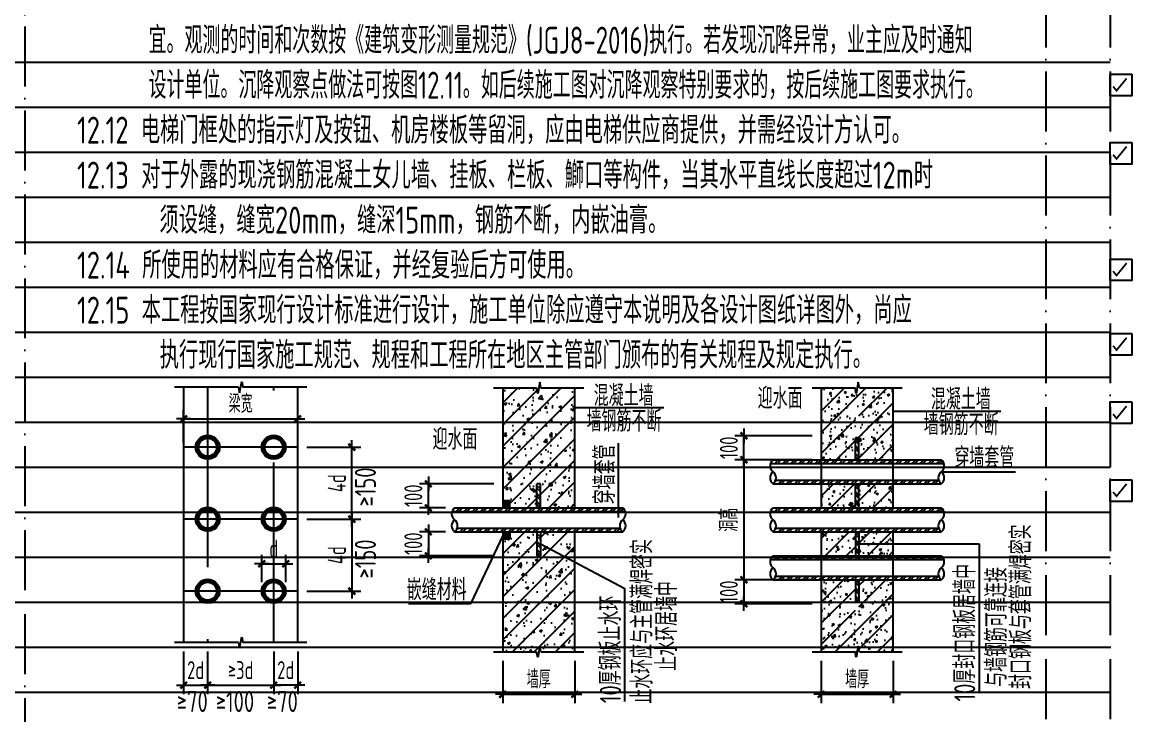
# Model space of a CAD drawing. Extents: x -1058961 to 23600, y -449123 to 2751847.
# Drawn here: x -597520 to -579041, y 1802 to 13348 of the extents above; entities that cross this region are included whole.
import ezdxf

# ---------------------------------------------------------------- set-up
doc = ezdxf.new("R2010")
doc.units = 0
doc.header["$LTSCALE"] = 1000
for name, pattern in [('D1', [14, 10, -2, 0, -2]), ('D3轴线点划线', [18.5, 12, -3, 0.5, -3]), ('H3普通虚线', [4.2, 3, -1.2])]:
    doc.linetypes.add(name, pattern=pattern)
doc.layers.get('0').update_dxf_attribs({"linetype": 'CONTINUOUS'})
doc.layers.get('DEFPOINTS').update_dxf_attribs({"linetype": 'CONTINUOUS'})
doc.layers.add('S-1-TEXT', color=7, linetype='CONTINUOUS', lineweight=18)
for name, color, linetype in [('S-DETL-AXIS', 8, 'D3轴线点划线'), ('S-DETL-DIM', 151, 'CONTINUOUS'), ('S-DETL-HATCH', 253, 'CONTINUOUS'), ('S-DETL-LINE1', 2, 'CONTINUOUS'), ('S-DETL-TEXT', 7, 'CONTINUOUS'), ('SM', 7, 'CONTINUOUS')]:
    doc.layers.add(name, color=color, linetype=linetype)
doc.styles.add('TS', font='tssdeng.shx', dxfattribs={"width": 0.7, "bigfont": 'tssdchn.shx'})
doc.dimstyles.new('DIM25', dxfattribs={"dimtxt": 300, "dimasz": 0.8, "dimexe": 150, "dimexo": 150, "dimgap": 100, "dimtad": 1, "dimdec": 0, "dimlfac": 0.25, "dimrnd": 1, "dimzin": 0, "dimdsep": 46, "dimtxsty": 'TS', "dimblk": '_DIMX', "dimcen": 0, "dimclrd": 256, "dimclre": 256, "dimclrt": 43, "dimadec": 1, "dimazin": 0, "dimtfac": 1, "dimtdec": 0, "dimtix": 1, "dimtmove": 2, "dimatfit": 3, "dimldrblk": 'ARCHTICK', "dimfxl": 0, "dimtolj": 1, "dimtzin": 1, "dimarcsym": 0})
pattern_1 = [(45, (-2198139.78, -9241.92), (-67.351921, 67.351921), []), (45, (-2198094.88, -9241.92), (-67.351921, 67.351921), [])]
pattern_2 = [(50, (-818700.5, 376246.2), (358.6301, -31.37607), [37.5, -412.5]), (355, (-818700.5, 376246.2), (-69.37567, 376.09607), [30, -330]), (100.4514, (-818670.6, 376243.57), (289.2547, 344.71977), [31.8701, -350.57106]), (46.1842, (-818700.5, 376346.2), (533.62052, -82.7595), [56.25, -618.75]), (96.6356, (-818656.03, 376339.3), (467.33135, 487.05894), [47.80514, -525.8565]), (351.1842, (-818700.5, 376346.2), (467.331, 487.0593), [45, -495]), (21, (-818650.5, 376321.2), (298.45353, -201.30945), [37.5, -412.5]), (326, (-818650.5, 376321.2), (121.65767, 362.57502), [30, -330]), (71.4514, (-818625.63, 376304.4), (420.11131, 161.26525), [31.8701, -350.57106]), (37.5, (-818700.5, 376246.19), (6.079928, 166.446927), [0, -326, 0, -335, 0, -331.25]), (7.5, (-818700.5, 376246.19), (131.53477, 197.205856), [0, -191, 0, -318.5, 0, -126.25]), (327.5, (-818812, 376246.19), (266.91122, -11.277436), [0, -125, 0, -390, 0, -517.5]), (317.5, (-818862, 376246.19), (291.59308, 50.05249), [0, -162.5, 0, -259, 0, -367.5]), (45, (-818700.5, 376246.2), (-176.7767, 176.7767), [])]
pattern_3 = [(45, (-2192836.12, -9242.485), (-67.351921, 67.351921), []), (45, (-2192791.22, -9242.485), (-67.351921, 67.351921), [])]
pattern_4 = [(45, (-2192836.12, -8442.485), (-67.351921, 67.351921), []), (45, (-2192791.22, -8442.485), (-67.351921, 67.351921), [])]
pattern_5 = [(45, (-2192836.12, -10042.485), (-67.351921, 67.351921), []), (45, (-2192791.22, -10042.485), (-67.351921, 67.351921), [])]

# ---------------------------------------------------------------- blocks, each defined once
blk = doc.blocks.new('_DIMX')
blk.add_line((-150, 0), (150, 0))
at = {"const_width": 50}
blk.add_lwpolyline([(-70, -70), (70, 70)], dxfattribs=at)
blk = doc.blocks.new('*D3393')
at = {"layer": 'DEFPOINTS', "color": 0}
for p in [(-592931, 5063), (-592931, 3863), (-592030, 3863)]:
    blk.add_point(p, dxfattribs=at)
at = {"layer": 'S-DETL-DIM', "lineweight": -2}
for p, q in [((-592781, 5063), (-591880, 5063)), ((-592030, 5062), (-592030, 3864)), ((-592781, 3863), (-591880, 3863))]:
    blk.add_line(p, q, dxfattribs=at)
at = {"layer": 'S-DETL-DIM', "lineweight": -2, "xscale": 0.8, "yscale": 0.8, "zscale": 0.8}
for p, rotation in [((-592030, 5063), 90), ((-592030, 3863), 270)]:
    blk.add_blockref('_DIMX', p, dxfattribs=dict(at, rotation=rotation))
at = {"layer": 'S-DETL-DIM', "color": 43, "insert": (-592280, 4463), "char_height": 300, "attachment_point": 5, "rotation": 90, "style": 'TS'}
blk.add_mtext('\\A1;4d', dxfattribs=at)
blk = doc.blocks.new('_ArchTick')
at = {"color": 0, "linetype": 'ByBlock', "const_width": 0.15}
blk.add_lwpolyline([(-0.5, -0.5), (0.5, 0.5)], dxfattribs=at)
blk = doc.blocks.new('*D3394')
at = {"layer": 'DEFPOINTS', "color": 0}
for p in [(-592931, 6263), (-592030, 6263), (-592931, 5063)]:
    blk.add_point(p, dxfattribs=at)
at = {"layer": 'S-DETL-DIM', "lineweight": -2}
for p, q in [((-592781, 6263), (-591880, 6263)), ((-592030, 5064), (-592030, 6262)), ((-592781, 5063), (-591880, 5063))]:
    blk.add_line(p, q, dxfattribs=at)
at = {"layer": 'S-DETL-DIM', "lineweight": -2, "xscale": 0.8, "yscale": 0.8, "zscale": 0.8}
for p, rotation in [((-592030, 6263), 90), ((-592030, 5063), 270)]:
    blk.add_blockref('_DIMX', p, dxfattribs=dict(at, rotation=rotation))
at = {"layer": 'S-DETL-DIM', "color": 43, "insert": (-592280, 5663), "char_height": 300, "attachment_point": 5, "rotation": 90, "style": 'TS'}
blk.add_mtext('\\A1;4d', dxfattribs=at)
blk = doc.blocks.new('*D3395')
at = {"layer": 'DEFPOINTS', "color": 0}
for p in [(-594831, 3006), (-594431, 3006), (-594431, 2297)]:
    blk.add_point(p, dxfattribs=at)
at = {"layer": 'S-DETL-DIM', "lineweight": -2}
for p, q in [((-594831, 2856), (-594831, 2147)), ((-594431, 2856), (-594431, 2147)), ((-594832, 2297), (-594833, 2297)), ((-594831, 2297), (-594431, 2297)), ((-594430, 2297), (-594430, 2297))]:
    blk.add_line(p, q, dxfattribs=at)
at = {"layer": 'S-DETL-DIM', "lineweight": -2, "xscale": 0.8, "yscale": 0.8, "zscale": 0.8}
blk.add_blockref('_DIMX', (-594831, 2297), dxfattribs=at)
at = {"layer": 'S-DETL-DIM', "lineweight": -2, "xscale": 0.8, "yscale": 0.8, "zscale": 0.8, "rotation": 180}
blk.add_blockref('_DIMX', (-594431, 2297), dxfattribs=at)
at = {"layer": 'S-DETL-DIM', "color": 43, "insert": (-594631, 2547), "char_height": 300, "attachment_point": 5, "style": 'TS'}
blk.add_mtext('\\A1;2d', dxfattribs=at)
blk = doc.blocks.new('*D3396')
at = {"layer": 'DEFPOINTS', "color": 0}
for p in [(-594431, 3006), (-593331, 3006), (-593331, 2297)]:
    blk.add_point(p, dxfattribs=at)
at = {"layer": 'S-DETL-DIM', "lineweight": -2}
for p, q in [((-594431, 2856), (-594431, 2147)), ((-593331, 2856), (-593331, 2147)), ((-594430, 2297), (-593332, 2297))]:
    blk.add_line(p, q, dxfattribs=at)
at = {"layer": 'S-DETL-DIM', "lineweight": -2, "xscale": 0.8, "yscale": 0.8, "zscale": 0.8, "rotation": 180}
blk.add_blockref('_DIMX', (-594431, 2297), dxfattribs=at)
at = {"layer": 'S-DETL-DIM', "lineweight": -2, "xscale": 0.8, "yscale": 0.8, "zscale": 0.8}
blk.add_blockref('_DIMX', (-593331, 2297), dxfattribs=at)
at = {"layer": 'S-DETL-DIM', "color": 43, "insert": (-593881, 2547), "char_height": 300, "attachment_point": 5, "style": 'TS'}
blk.add_mtext('\\A1;≥3d', dxfattribs=at)
blk = doc.blocks.new('*D3397')
at = {"layer": 'DEFPOINTS', "color": 0}
for p in [(-593331, 3006), (-592931, 3006), (-593331, 2297)]:
    blk.add_point(p, dxfattribs=at)
at = {"layer": 'S-DETL-DIM', "lineweight": -2}
for p, q in [((-593331, 2856), (-593331, 2147)), ((-592931, 2856), (-592931, 2147)), ((-593332, 2297), (-593333, 2297)), ((-592931, 2297), (-593331, 2297)), ((-592930, 2297), (-592930, 2297))]:
    blk.add_line(p, q, dxfattribs=at)
at = {"layer": 'S-DETL-DIM', "lineweight": -2, "xscale": 0.8, "yscale": 0.8, "zscale": 0.8}
blk.add_blockref('_DIMX', (-593331, 2297), dxfattribs=at)
at = {"layer": 'S-DETL-DIM', "lineweight": -2, "xscale": 0.8, "yscale": 0.8, "zscale": 0.8, "rotation": 180}
blk.add_blockref('_DIMX', (-592931, 2297), dxfattribs=at)
at = {"layer": 'S-DETL-DIM', "color": 43, "insert": (-593131, 2547), "char_height": 300, "attachment_point": 5, "style": 'TS'}
blk.add_mtext('\\A1;2d', dxfattribs=at)
blk = doc.blocks.new('*D3398')
at = {"layer": 'DEFPOINTS', "color": 0}
for p in [(-592931, 6735), (-594831, 6194), (-592931, 6194)]:
    blk.add_point(p, dxfattribs=at)
at = {"layer": 'S-DETL-DIM', "lineweight": -2}
for p, q in [((-594831, 6344), (-594831, 6885)), ((-592931, 6344), (-592931, 6885)), ((-594830, 6735), (-592932, 6735))]:
    blk.add_line(p, q, dxfattribs=at)
at = {"layer": 'S-DETL-DIM', "lineweight": -2, "xscale": 0.8, "yscale": 0.8, "zscale": 0.8, "rotation": 180}
blk.add_blockref('_DIMX', (-594831, 6735), dxfattribs=at)
at = {"layer": 'S-DETL-DIM', "lineweight": -2, "xscale": 0.8, "yscale": 0.8, "zscale": 0.8}
blk.add_blockref('_DIMX', (-592931, 6735), dxfattribs=at)
at = {"layer": 'S-DETL-DIM', "color": 43, "insert": (-593881, 6985), "char_height": 300, "attachment_point": 5, "style": 'TS'}
blk.add_mtext('\\A1;梁宽', dxfattribs=at)
blk = doc.blocks.new('*D3399')
at = {"layer": 'DEFPOINTS', "color": 0}
for p in [(-593131, 4321), (-593531, 3863), (-593131, 3863)]:
    blk.add_point(p, dxfattribs=at)
at = {"layer": 'S-DETL-DIM', "lineweight": -2}
for p, q in [((-593531, 4013), (-593531, 4471)), ((-593131, 4013), (-593131, 4471)), ((-593530, 4321), (-593132, 4321))]:
    blk.add_line(p, q, dxfattribs=at)
at = {"layer": 'S-DETL-DIM', "lineweight": -2, "xscale": 0.8, "yscale": 0.8, "zscale": 0.8, "rotation": 180}
blk.add_blockref('_DIMX', (-593531, 4321), dxfattribs=at)
at = {"layer": 'S-DETL-DIM', "lineweight": -2, "xscale": 0.8, "yscale": 0.8, "zscale": 0.8}
blk.add_blockref('_DIMX', (-593131, 4321), dxfattribs=at)
at = {"layer": 'S-DETL-DIM', "color": 43, "insert": (-593331, 4571), "char_height": 300, "attachment_point": 5, "style": 'TS'}
blk.add_mtext('\\A1;d', dxfattribs=at)
blk = doc.blocks.new('*D3400')
at = {"layer": 'DEFPOINTS', "color": 0}
for p in [(-589518, 2854), (-588318, 2854), (-588318, 2144)]:
    blk.add_point(p, dxfattribs=at)
at = {"layer": 'S-DETL-DIM', "lineweight": -2}
for p, q in [((-589518, 2704), (-589518, 1994)), ((-588318, 2704), (-588318, 1994)), ((-589517, 2144), (-588319, 2144))]:
    blk.add_line(p, q, dxfattribs=at)
at = {"layer": 'S-DETL-DIM', "lineweight": -2, "xscale": 0.8, "yscale": 0.8, "zscale": 0.8, "rotation": 180}
blk.add_blockref('_DIMX', (-589518, 2144), dxfattribs=at)
at = {"layer": 'S-DETL-DIM', "lineweight": -2, "xscale": 0.8, "yscale": 0.8, "zscale": 0.8}
blk.add_blockref('_DIMX', (-588318, 2144), dxfattribs=at)
at = {"layer": 'S-DETL-DIM', "color": 43, "insert": (-588918, 2394), "char_height": 300, "attachment_point": 5, "style": 'TS'}
blk.add_mtext('\\A1;墙厚', dxfattribs=at)
blk = doc.blocks.new('*D3401')
at = {"layer": 'DEFPOINTS', "color": 0}
for p in [(-590318, 4854), (-590756, 4454), (-589518, 4454)]:
    blk.add_point(p, dxfattribs=at)
at = {"layer": 'S-DETL-DIM', "lineweight": -2}
for p, q in [((-590468, 4854), (-590906, 4854)), ((-590756, 4855), (-590756, 4855)), ((-590756, 4854), (-590756, 4454)), ((-589668, 4454), (-590906, 4454)), ((-590756, 4453), (-590756, 4452))]:
    blk.add_line(p, q, dxfattribs=at)
at = {"layer": 'S-DETL-DIM', "lineweight": -2, "xscale": 0.8, "yscale": 0.8, "zscale": 0.8}
for p, rotation in [((-590756, 4854), 270), ((-590756, 4454), 90)]:
    blk.add_blockref('_DIMX', p, dxfattribs=dict(at, rotation=rotation))
at = {"layer": 'S-DETL-DIM', "color": 43, "insert": (-591006, 4654), "char_height": 300, "attachment_point": 5, "rotation": 90, "style": 'TS'}
blk.add_mtext('\\A1;100', dxfattribs=at)
blk = doc.blocks.new('*D3402')
at = {"layer": 'DEFPOINTS', "color": 0}
for p in [(-590756, 5654), (-589518, 5654), (-590318, 5254)]:
    blk.add_point(p, dxfattribs=at)
at = {"layer": 'S-DETL-DIM', "lineweight": -2}
for p, q in [((-589668, 5654), (-590906, 5654)), ((-590756, 5655), (-590756, 5655)), ((-590756, 5254), (-590756, 5654)), ((-590468, 5254), (-590906, 5254)), ((-590756, 5253), (-590756, 5252))]:
    blk.add_line(p, q, dxfattribs=at)
at = {"layer": 'S-DETL-DIM', "lineweight": -2, "xscale": 0.8, "yscale": 0.8, "zscale": 0.8}
for p, rotation in [((-590756, 5654), 270), ((-590756, 5254), 90)]:
    blk.add_blockref('_DIMX', p, dxfattribs=dict(at, rotation=rotation))
at = {"layer": 'S-DETL-DIM', "color": 43, "insert": (-591006, 5454), "char_height": 300, "attachment_point": 5, "rotation": 90, "style": 'TS'}
blk.add_mtext('\\A1;100', dxfattribs=at)
blk = doc.blocks.new('*D3403')
at = {"layer": 'DEFPOINTS', "color": 0}
for p in [(-584215, 2853), (-583015, 2853), (-583015, 2144)]:
    blk.add_point(p, dxfattribs=at)
at = {"layer": 'S-DETL-DIM', "lineweight": -2}
for p, q in [((-584215, 2703), (-584215, 1994)), ((-583015, 2703), (-583015, 1994)), ((-584214, 2144), (-583015, 2144))]:
    blk.add_line(p, q, dxfattribs=at)
at = {"layer": 'S-DETL-DIM', "lineweight": -2, "xscale": 0.8, "yscale": 0.8, "zscale": 0.8, "rotation": 180}
blk.add_blockref('_DIMX', (-584215, 2144), dxfattribs=at)
at = {"layer": 'S-DETL-DIM', "lineweight": -2, "xscale": 0.8, "yscale": 0.8, "zscale": 0.8}
blk.add_blockref('_DIMX', (-583015, 2144), dxfattribs=at)
at = {"layer": 'S-DETL-DIM', "color": 43, "insert": (-583615, 2394), "char_height": 300, "attachment_point": 5, "style": 'TS'}
blk.add_mtext('\\A1;墙厚', dxfattribs=at)
blk = doc.blocks.new('*D3404')
at = {"layer": 'DEFPOINTS', "color": 0}
for p in [(-584215, 6053), (-585502, 4053), (-584215, 4053)]:
    blk.add_point(p, dxfattribs=at)
at = {"layer": 'S-DETL-DIM', "lineweight": -2}
for p, q in [((-584365, 6053), (-585652, 6053)), ((-585502, 6052), (-585502, 4054)), ((-584365, 4053), (-585652, 4053))]:
    blk.add_line(p, q, dxfattribs=at)
at = {"layer": 'S-DETL-DIM', "lineweight": -2, "xscale": 0.8, "yscale": 0.8, "zscale": 0.8}
for p, rotation in [((-585502, 6053), 90), ((-585502, 4053), 270)]:
    blk.add_blockref('_DIMX', p, dxfattribs=dict(at, rotation=rotation))
at = {"layer": 'S-DETL-DIM', "color": 43, "insert": (-585752, 5053), "char_height": 300, "attachment_point": 5, "rotation": 90, "style": 'TS'}
blk.add_mtext('\\A1;洞高', dxfattribs=at)
blk = doc.blocks.new('*D3405')
at = {"layer": 'DEFPOINTS', "color": 0}
for p in [(-584215, 4053), (-585502, 3653), (-584215, 3653)]:
    blk.add_point(p, dxfattribs=at)
at = {"layer": 'S-DETL-DIM', "lineweight": -2}
for p, q in [((-584365, 4053), (-585652, 4053)), ((-585502, 4054), (-585502, 4055)), ((-585502, 4053), (-585502, 3653)), ((-584365, 3653), (-585652, 3653)), ((-585502, 3652), (-585502, 3651))]:
    blk.add_line(p, q, dxfattribs=at)
at = {"layer": 'S-DETL-DIM', "lineweight": -2, "xscale": 0.8, "yscale": 0.8, "zscale": 0.8}
for p, rotation in [((-585502, 4053), 270), ((-585502, 3653), 90)]:
    blk.add_blockref('_DIMX', p, dxfattribs=dict(at, rotation=rotation))
at = {"layer": 'S-DETL-DIM', "color": 43, "insert": (-585752, 3853), "char_height": 300, "attachment_point": 5, "rotation": 90, "style": 'TS'}
blk.add_mtext('\\A1;100', dxfattribs=at)
blk = doc.blocks.new('*D3406')
at = {"layer": 'DEFPOINTS', "color": 0}
for p in [(-585502, 6453), (-584215, 6453), (-584215, 6053)]:
    blk.add_point(p, dxfattribs=at)
at = {"layer": 'S-DETL-DIM', "lineweight": -2}
for p, q in [((-584365, 6453), (-585652, 6453)), ((-585502, 6454), (-585502, 6455)), ((-585502, 6053), (-585502, 6453)), ((-584365, 6053), (-585652, 6053)), ((-585502, 6052), (-585502, 6052))]:
    blk.add_line(p, q, dxfattribs=at)
at = {"layer": 'S-DETL-DIM', "lineweight": -2, "xscale": 0.8, "yscale": 0.8, "zscale": 0.8}
for p, rotation in [((-585502, 6453), 270), ((-585502, 6053), 90)]:
    blk.add_blockref('_DIMX', p, dxfattribs=dict(at, rotation=rotation))
at = {"layer": 'S-DETL-DIM', "color": 43, "insert": (-585752, 6253), "char_height": 300, "attachment_point": 5, "rotation": 90, "style": 'TS'}
blk.add_mtext('\\A1;100', dxfattribs=at)

msp = doc.modelspace()

# ---------------------------------------------------------------- hatches: boundary and pattern name
at = {"layer": 'S-DETL-HATCH'}
h = msp.add_hatch(dxfattribs=at)
h.set_pattern_fill('ANSI31', color=256, scale=80, style=0)
h.set_pattern_definition([(45, (-2198139.78, -9241.92), (-179.605122, 179.605122), [])])
h.paths.add_polyline_path([(-589518.21, 5373.75), (-589398.21, 5373.75), (-589398.21, 5253.75), (-588948.21, 5253.75), (-588948.21, 5653.75), (-588888.21, 5653.75), (-588888.21, 5253.75), (-588318.21, 5253.75), (-588318.21, 7253.75), (-588880.8, 7253.75), (-588901.29, 7348.07), (-588935.13, 7159.43), (-588952.8, 7253.75), (-589518.21, 7253.75)])
h.paths.add_polyline_path([(-588318.21, 4262.12), (-588318.21, 4853.75), (-588888.21, 4853.75), (-588888.21, 4653.75)], flags=16)
h.paths.add_polyline_path([(-588948.21, 4453.75), (-588948.21, 4853.75), (-589398.21, 4853.75), (-589398.21, 4733.75), (-589518.21, 4733.75), (-589518.21, 2853.75), (-588952.8, 2853.75), (-588935.13, 2759.43), (-588901.29, 2948.07), (-588880.8, 2853.75), (-588318.21, 2853.75), (-588318.21, 4262.12), (-588888.21, 4653.75), (-588888.21, 4453.75)])
h = msp.add_hatch(dxfattribs=at)
h.set_pattern_fill('AR-CONC', color=256, scale=2.5, style=0)
h.set_pattern_definition([(50, (-2198139.78, -9241.92), (455.46167, -39.84771), [47.625, -523.875]), (355, (-2198139.8, -9241.9), (-88.10706, 477.64161), [38.1, -419.1]), (100.451, (-2198101.82, -9245.24), (367.35625, 437.79172), [40.475, -445.225]), (46.1842, (-2198139.8, -9114.9), (677.6976, -105.10582), [71.4375, -785.8125]), (96.6356, (-2198083.3, -9123.7), (593.51059, 618.5639), [60.7125, -667.8375]), (351.184, (-2198139.8, -9114.9), (593.5115, 618.5628), [57.15, -628.65]), (21, (-2198076.28, -9146.67), (379.0372, -255.6638), [47.625, -523.875]), (326, (-2198076.3, -9146.67), (154.50507, 460.46992), [38.1, -419.1]), (71.4514, (-2198044.7, -9167.98), (533.54123, 204.80714), [40.475, -445.225]), (37.5, (-2198139.78, -9241.92), (7.721508, 211.387597), [0, -414.02, 0, -425.45, 0, -420.6875]), (7.5, (-2198139.78, -9241.92), (167.049156, 250.451437), [0, -242.57, 0, -404.495, 0, -160.3375]), (327.5, (-2198281.38, -9241.92), (338.976488, -14.32186), [0, -158.75, 0, -495.3, 0, -657.225]), (317.5, (-2198344.88, -9241.92), (370.322953, 63.56623), [0, -206.375, 0, -328.93, 0, -466.725])])
h.paths.add_polyline_path([(-588318.21, 7253.75), (-588880.8, 7253.75), (-588901.29, 7348.07), (-588935.13, 7159.43), (-588952.8, 7253.75), (-589518.21, 7253.75), (-589518.21, 5373.75), (-589398.21, 5373.75), (-589398.21, 5253.75), (-588948.21, 5253.75), (-588948.21, 5653.75), (-588888.21, 5653.75), (-588888.21, 5253.75), (-588318.21, 5253.75)])
h.paths.add_polyline_path([(-588888.21, 4853.75), (-588888.21, 4653.75), (-588318.21, 4262.12), (-588318.21, 4853.75)], flags=17)
h.paths.add_polyline_path([(-588948.21, 4453.75), (-588948.21, 4853.75), (-589398.21, 4853.75), (-589398.21, 4733.75), (-589518.21, 4733.75), (-589518.21, 2853.75), (-588952.8, 2853.75), (-588935.13, 2759.43), (-588901.29, 2948.07), (-588880.8, 2853.75), (-588318.21, 2853.75), (-588318.21, 4262.12), (-588888.21, 4653.75), (-588888.21, 4453.75)])
h = msp.add_hatch(dxfattribs=at)
h.set_pattern_fill('ARMORED', color=256, scale=50, style=0)
h.set_pattern_definition(pattern_2)
h.paths.add_polyline_path([(-583014.55, 7253.19), (-583577.15, 7253.19), (-583597.63, 7347.5), (-583631.47, 7158.87), (-583649.14, 7253.19), (-584214.55, 7253.19), (-584214.55, 6053.19), (-583644.55, 6053.19), (-583644.55, 6853.19), (-583584.55, 6853.19), (-583584.55, 6053.19), (-583014.55, 6053.19)])
h = msp.add_hatch(dxfattribs=at)
h.set_pattern_fill('ARMORED', color=256, scale=50, style=0)
h.set_pattern_definition(pattern_2)
h.paths.add_polyline_path([(-583644.55, 5653.19), (-584214.55, 5653.19), (-584214.55, 5253.19), (-583644.55, 5253.19)])
h = msp.add_hatch(dxfattribs=at)
h.set_pattern_fill('ARMORED', color=256, scale=50, style=0)
h.set_pattern_definition(pattern_2)
h.paths.add_polyline_path([(-583014.55, 5653.19), (-583584.55, 5653.19), (-583584.55, 5253.19), (-583014.55, 5253.19)])
h = msp.add_hatch(dxfattribs=at)
h.set_pattern_fill('ARMORED', color=256, scale=50, style=0)
h.set_pattern_definition(pattern_2)
h.paths.add_polyline_path([(-583644.55, 4853.19), (-584214.55, 4853.19), (-584214.55, 4453.19), (-583644.55, 4453.19)])
h = msp.add_hatch(dxfattribs=at)
h.set_pattern_fill('ARMORED', color=256, scale=50, style=0)
h.set_pattern_definition(pattern_2)
h.paths.add_polyline_path([(-583014.55, 4853.19), (-583584.55, 4853.19), (-583584.55, 4653.19), (-583014.55, 4653.19)])
h = msp.add_hatch(dxfattribs=at)
h.set_pattern_fill('ARMORED', color=256, scale=50, style=0)
h.set_pattern_definition(pattern_2)
h.paths.add_polyline_path([(-583014.55, 4653.19), (-583584.55, 4653.19), (-583584.55, 4453.19), (-583014.55, 4453.19)])
h = msp.add_hatch(dxfattribs=at)
h.set_pattern_fill('ARMORED', color=256, scale=50, style=0)
h.set_pattern_definition(pattern_2)
h.paths.add_polyline_path([(-583644.55, 4053.19), (-584214.55, 4053.19), (-584214.55, 2853.19), (-583649.14, 2853.19), (-583631.47, 2758.87), (-583597.63, 2947.5), (-583577.15, 2853.19), (-583014.55, 2853.19), (-583014.55, 4053.19), (-583584.55, 4053.19), (-583584.55, 3253.19), (-583644.55, 3253.19)])
at = {"layer": 'S-DETL-LINE1'}
h = msp.add_hatch(dxfattribs=at)
h.set_pattern_fill('DOTS', color=256, scale=10, style=0)
h.set_pattern_definition([(0, (-2198626.484, -10675.548), (7.9375, 15.875), [0, -15.875])])
h.paths.add_polyline_path([(-594631.18, 6262.99, 1), (-594231.18, 6262.99, 1)])
h.paths.add_polyline_path([(-594281.18, 6262.99, 1), (-594581.18, 6262.99, 1)], flags=16)
h = msp.add_hatch(dxfattribs=at)
h.set_pattern_fill('DOTS', color=256, scale=10, style=0)
h.set_pattern_definition([(0, (-2197526.484, -10675.548), (7.9375, 15.875), [0, -15.875])])
h.paths.add_polyline_path([(-593131.18, 6262.99, 1), (-593531.18, 6262.99, 1)])
h.paths.add_polyline_path([(-593181.18, 6262.99, 1), (-593481.18, 6262.99, 1)], flags=16)
h = msp.add_hatch(dxfattribs=at)
h.set_pattern_fill('ANSI32', color=256, scale=10, style=0)
h.set_pattern_definition([(135, (1025607.02, -8477.88), (67.351921, 67.351921), []), (135, (1025562.12, -8477.88), (67.351921, 67.351921), [])])
h.paths.add_polyline_path([(-583644.55, 6417.8), (-583584.55, 6417.8), (-583584.55, 6017.8), (-583644.55, 6017.8)])
h = msp.add_hatch(dxfattribs=at)
h.set_pattern_fill('ANSI32', color=256, scale=10, style=0)
h.set_pattern_definition(pattern_4)
h.paths.add_polyline_path([(-585014.55, 6053.19, 0.15153562), (-585057.98, 5993.19), (-582171.12, 5993.19, 0.15153562), (-582214.55, 6053.19)])
h = msp.add_hatch(dxfattribs=at)
h.set_pattern_fill('ANSI32', color=256, scale=10, style=0)
h.set_pattern_definition([(315, (-2198139.78, 20149.42), (-67.351921, -67.351921), []), (315, (-2198094.88, 20149.42), (-67.351921, -67.351921), [])])
h.paths.add_polyline_path([(-588888.21, 5253.75), (-588948.21, 5253.75), (-588948.21, 5653.75), (-588888.21, 5653.75)])
h = msp.add_hatch(dxfattribs=at)
h.set_pattern_fill('ANSI32', color=256, scale=10, style=0)
h.set_pattern_definition(pattern_4)
h.paths.add_polyline_path([(-582214.55, 5653.19, -0.15153562), (-582257.98, 5713.19), (-584971.12, 5713.19, -0.15153562), (-585014.55, 5653.19)])
h = msp.add_hatch(dxfattribs=at)
h.set_pattern_fill('ANSI32', color=256, scale=10, style=0)
h.set_pattern_definition([(135, (1025607.02, -9242.485), (67.351921, 67.351921), []), (135, (1025562.12, -9242.485), (67.351921, 67.351921), [])])
h.paths.add_polyline_path([(-583644.55, 5653.19), (-583584.55, 5653.19), (-583584.55, 5253.19), (-583644.55, 5253.19)])
for points in [[(-589398.21, 5373.75), (-589518.21, 5373.75), (-589518.21, 5253.75), (-589398.21, 5253.75)], [(-589398.21, 4853.75), (-589518.21, 4853.75), (-589518.21, 4733.75), (-589398.21, 4733.75)]]:
    msp.add_hatch(color=256, dxfattribs=at).paths.add_polyline_path(points)
h = msp.add_hatch(dxfattribs=at)
h.set_pattern_fill('DOTS', color=256, scale=10, style=0)
h.set_pattern_definition([(0, (-2198626.484, -11875.548), (7.9375, 15.875), [0, -15.875])])
h.paths.add_polyline_path([(-594231.18, 5062.99, 1), (-594631.18, 5062.99, 1)])
h.paths.add_polyline_path([(-594281.18, 5062.99, 1), (-594581.18, 5062.99, 1)], flags=16)
h = msp.add_hatch(dxfattribs=at)
h.set_pattern_fill('DOTS', color=256, scale=10, style=0)
h.set_pattern_definition([(0, (-2197526.484, -11875.548), (7.9375, 15.875), [0, -15.875])])
h.paths.add_polyline_path([(-593131.18, 5062.99, 1), (-593531.18, 5062.99, 1)])
h.paths.add_polyline_path([(-593181.18, 5062.99, 1), (-593481.18, 5062.99, 1)], flags=16)
h = msp.add_hatch(dxfattribs=at)
h.set_pattern_fill('ANSI32', color=256, scale=10, style=0)
h.set_pattern_definition(pattern_1)
h.paths.add_polyline_path([(-590318.21, 5253.75, 0.15153562), (-590361.64, 5193.75), (-587474.78, 5193.75, 0.15153562), (-587518.21, 5253.75)])
h = msp.add_hatch(dxfattribs=at)
h.set_pattern_fill('ANSI32', color=256, scale=10, style=0)
h.set_pattern_definition(pattern_3)
h.paths.add_polyline_path([(-585014.55, 5253.19, 0.15153562), (-585057.98, 5193.19), (-582171.12, 5193.19, 0.15153562), (-582214.55, 5253.19)])
h = msp.add_hatch(dxfattribs=at)
h.set_pattern_fill('ANSI32', color=256, scale=10, style=0)
h.set_pattern_definition(pattern_1)
h.paths.add_polyline_path([(-587518.21, 4853.75, -0.15153562), (-587561.64, 4913.75), (-590274.78, 4913.75, -0.15153562), (-590318.21, 4853.75)])
h = msp.add_hatch(dxfattribs=at)
h.set_pattern_fill('ANSI32', color=256, scale=10, style=0)
h.set_pattern_definition([(315, (-2198139.78, 19349.42), (-67.351921, -67.351921), []), (315, (-2198094.88, 19349.42), (-67.351921, -67.351921), [])])
h.paths.add_polyline_path([(-588888.21, 4453.75), (-588948.21, 4453.75), (-588948.21, 4853.75), (-588888.21, 4853.75)])
h = msp.add_hatch(dxfattribs=at)
h.set_pattern_fill('ANSI32', color=256, scale=10, style=0)
h.set_pattern_definition(pattern_3)
h.paths.add_polyline_path([(-582214.55, 4853.19, -0.15153562), (-582257.98, 4913.19), (-584971.12, 4913.19, -0.15153562), (-585014.55, 4853.19)])
h = msp.add_hatch(dxfattribs=at)
h.set_pattern_fill('ANSI32', color=256, scale=10, style=0)
h.set_pattern_definition([(135, (1025607.02, -10042.485), (67.351921, 67.351921), []), (135, (1025562.12, -10042.485), (67.351921, 67.351921), [])])
h.paths.add_polyline_path([(-583644.55, 4853.19), (-583584.55, 4853.19), (-583584.55, 4453.19), (-583644.55, 4453.19)])
h = msp.add_hatch(dxfattribs=at)
h.set_pattern_fill('ANSI32', color=256, scale=10, style=0)
h.set_pattern_definition(pattern_5)
h.paths.add_polyline_path([(-585014.55, 4453.19, 0.15153562), (-585057.98, 4393.19), (-582171.12, 4393.19, 0.15153562), (-582214.55, 4453.19)])
h = msp.add_hatch(dxfattribs=at)
h.set_pattern_fill('ANSI32', color=256, scale=10, style=0)
h.set_pattern_definition(pattern_5)
h.paths.add_polyline_path([(-582214.55, 4053.19, -0.15153562), (-582257.98, 4113.19), (-584971.12, 4113.19, -0.15153562), (-585014.55, 4053.19)])
h = msp.add_hatch(dxfattribs=at)
h.set_pattern_fill('DOTS', color=256, scale=10, style=0)
h.set_pattern_definition([(0, (-2198626.484, -13075.548), (7.9375, 15.875), [0, -15.875])])
h.paths.add_polyline_path([(-594231.18, 3862.99, 1), (-594631.18, 3862.99, 1)])
h.paths.add_polyline_path([(-594281.18, 3862.99, 1), (-594581.18, 3862.99, 1)], flags=16)
h = msp.add_hatch(dxfattribs=at)
h.set_pattern_fill('DOTS', color=256, scale=10, style=0)
h.set_pattern_definition([(0, (-2197526.484, -13075.548), (7.9375, 15.875), [0, -15.875])])
h.paths.add_polyline_path([(-593131.18, 3862.99, 1), (-593531.18, 3862.99, 1)])
h.paths.add_polyline_path([(-593181.18, 3862.99, 1), (-593481.18, 3862.99, 1)], flags=16)
h = msp.add_hatch(dxfattribs=at)
h.set_pattern_fill('ANSI32', color=256, scale=10, style=0)
h.set_pattern_definition([(135, (1025607.02, -10842.485), (67.351921, 67.351921), []), (135, (1025562.12, -10842.485), (67.351921, 67.351921), [])])
h.paths.add_polyline_path([(-583644.55, 4053.19), (-583584.55, 4053.19), (-583584.55, 3653.19), (-583644.55, 3653.19)])

# ---------------------------------------------------------------- linework, layer by layer
at = {"color": 6, "const_width": 30}
for points in [[(-579128.02, 12410.94), (-579295.57, 12206.31), (-579353.09, 12276.56)], [(-579128.02, 11274.15), (-579295.57, 11069.51), (-579353.09, 11139.77)], [(-579128.02, 9330.76), (-579295.57, 9126.13), (-579353.09, 9196.38)], [(-579128.02, 8087.71), (-579295.57, 7883.07), (-579353.09, 7953.32)], [(-579128.02, 6948.9), (-579295.57, 6744.27), (-579353.09, 6814.52)], [(-579128.02, 5651.17), (-579295.57, 5446.54), (-579353.09, 5516.79)]]:
    msp.add_lwpolyline(points, dxfattribs=at)
at = {"layer": 'DEFPOINTS', "color": 252, "linetype": 'D1', "ltscale": 0.1}
for p, q in [((-597474.31, 42680.13), (-597474.31, -11319.87)), ((-580474.31, 41930.13), (-580474.31, -11319.87)), ((-579402.31, 41930.13), (-579402.31, -11319.87))]:
    msp.add_line(p, q, dxfattribs=at)
at = {"layer": 'DEFPOINTS', "color": 252}
for p, q in [((-652962.31, 12680.13), (-579402.31, 12680.13)), ((-652962.31, 11930.13), (-579402.31, 11930.13)), ((-652962.31, 11180.13), (-579402.31, 11180.13)), ((-652962.31, 10430.13), (-579402.31, 10430.13)), ((-652962.31, 9680.13), (-579402.31, 9680.13)), ((-652962.31, 8930.13), (-579402.31, 8930.13)), ((-652962.31, 8180.13), (-579402.31, 8180.13)), ((-652962.31, 7430.13), (-579402.31, 7430.13)), ((-652962.31, 6680.13), (-579402.31, 6680.13)), ((-652962.31, 5930.13), (-579402.31, 5930.13)), ((-652962.31, 5180.13), (-579402.31, 5180.13)), ((-652962.31, 4430.13), (-579402.31, 4430.13)), ((-652962.31, 3680.13), (-579402.31, 3680.13)), ((-652962.31, 2930.13), (-579402.31, 2930.13)), ((-652962.31, 2180.13), (-579402.31, 2180.13))]:
    msp.add_line(p, q, dxfattribs=at)
at = {"layer": 'S-DETL-AXIS', "linetype": 'H3普通虚线'}
for p, q in [((-594431.18, 7262.99), (-594431.18, 3006.36)), ((-593331.18, 3006.36), (-593331.18, 7262.99)), ((-592931.18, 6262.99), (-594831.18, 6262.99)), ((-592931.18, 5062.99), (-594831.18, 5062.99)), ((-592931.18, 3862.99), (-594831.18, 3862.99))]:
    msp.add_line(p, q, dxfattribs=at)
at = {"layer": 'S-DETL-DIM'}
for p, q in [((-593918.59, 7262.99), (-594981.18, 7262.99)), ((-593918.59, 7262.99), (-593898.1, 7168.67)), ((-593898.1, 7168.67), (-593864.26, 7357.3)), ((-593864.26, 7357.3), (-593846.59, 7262.99)), ((-592781.18, 7262.99), (-593846.59, 7262.99)), ((-589668.21, 7253.75), (-588952.8, 7253.75)), ((-588935.13, 7159.43), (-588952.8, 7253.75)), ((-588901.29, 7348.07), (-588935.13, 7159.43)), ((-588880.8, 7253.75), (-588901.29, 7348.07)), ((-588880.8, 7253.75), (-588168.21, 7253.75)), ((-584364.55, 7253.19), (-583649.14, 7253.19)), ((-583631.47, 7158.87), (-583649.14, 7253.19)), ((-583597.63, 7347.5), (-583631.47, 7158.87)), ((-583577.15, 7253.19), (-583597.63, 7347.5)), ((-583577.15, 7253.19), (-582864.55, 7253.19)), ((-593918.59, 3006.36), (-594981.18, 3006.36)), ((-593918.59, 3006.36), (-593898.1, 2912.04)), ((-593898.1, 2912.04), (-593864.26, 3100.67)), ((-593864.26, 3100.67), (-593846.59, 3006.36)), ((-592781.18, 3006.36), (-593846.59, 3006.36)), ((-589668.21, 2853.75), (-588952.8, 2853.75)), ((-588935.13, 2759.43), (-588952.8, 2853.75)), ((-588901.29, 2948.07), (-588935.13, 2759.43)), ((-588880.8, 2853.75), (-588901.29, 2948.07)), ((-588880.8, 2853.75), (-588168.21, 2853.75)), ((-584364.55, 2853.19), (-583649.14, 2853.19)), ((-583631.47, 2758.87), (-583649.14, 2853.19)), ((-583597.63, 2947.5), (-583631.47, 2758.87)), ((-583577.15, 2853.19), (-583597.63, 2947.5)), ((-583577.15, 2853.19), (-582864.55, 2853.19))]:
    msp.add_line(p, q, dxfattribs=at)
at = {"layer": 'S-DETL-LINE1'}
for p, q in [((-594831.18, 7262.99), (-594831.18, 3006.36)), ((-592931.18, 3006.36), (-592931.18, 7262.99)), ((-589518.21, 7253.75), (-589518.21, 5253.75)), ((-588318.21, 5253.75), (-588318.21, 7253.75)), ((-584214.55, 7253.19), (-584214.55, 5253.19)), ((-583014.55, 5253.19), (-583014.55, 7253.19)), ((-583644.55, 6053.19), (-583644.55, 6417.8)), ((-583584.55, 6417.8), (-583644.55, 6417.8)), ((-583584.55, 6053.19), (-583584.55, 6417.8)), ((-585057.98, 5993.19), (-582171.12, 5993.19)), ((-585014.55, 6053.19), (-582214.55, 6053.19)), ((-588948.21, 5253.75), (-588948.21, 5653.75)), ((-588888.21, 5653.75), (-588948.21, 5653.75)), ((-588888.21, 5253.75), (-588888.21, 5653.75)), ((-585014.55, 5653.19), (-582214.55, 5653.19)), ((-584971.12, 5713.19), (-582257.98, 5713.19)), ((-583644.55, 5253.19), (-583644.55, 5653.19)), ((-583584.55, 5253.19), (-583584.55, 5653.19)), ((-589518.21, 5373.75), (-589398.21, 5373.75)), ((-589398.21, 5253.75), (-589398.21, 5373.75)), ((-590361.64, 5193.75), (-587474.78, 5193.75)), ((-590318.21, 5253.75), (-587518.21, 5253.75)), ((-585057.98, 5193.19), (-582171.12, 5193.19)), ((-585014.55, 5253.19), (-582214.55, 5253.19)), ((-590318.21, 4853.75), (-587518.21, 4853.75)), ((-590274.78, 4913.75), (-587561.64, 4913.75)), ((-589518.21, 4853.75), (-589518.21, 2853.75)), ((-589398.21, 4853.75), (-589398.21, 4733.75)), ((-588948.21, 4853.75), (-588948.21, 4453.75)), ((-588888.21, 4853.75), (-588888.21, 4453.75)), ((-588318.21, 2853.75), (-588318.21, 4853.75)), ((-585014.55, 4853.19), (-582214.55, 4853.19)), ((-584971.12, 4913.19), (-582257.98, 4913.19)), ((-584214.55, 4853.19), (-584214.55, 2853.19)), ((-583644.55, 4853.19), (-583644.55, 4453.19)), ((-583584.55, 4853.19), (-583584.55, 4453.19)), ((-583014.55, 2853.19), (-583014.55, 4853.19)), ((-589518.21, 4733.75), (-589398.21, 4733.75)), ((-588888.21, 4453.75), (-588948.21, 4453.75)), ((-585014.55, 4453.19), (-582214.55, 4453.19)), ((-585057.98, 4393.19), (-582171.12, 4393.19)), ((-584971.12, 4113.19), (-582257.98, 4113.19)), ((-585014.55, 4053.19), (-582214.55, 4053.19)), ((-583644.55, 4053.19), (-583644.55, 3688.58)), ((-583584.55, 4053.19), (-583584.55, 3688.58)), ((-583584.55, 3688.58), (-583644.55, 3688.58))]:
    msp.add_line(p, q, dxfattribs=at)
for centre, radius in [((-594431.18, 6262.99), 200), ((-594431.18, 6262.99), 150), ((-593331.18, 6262.99), 200), ((-593331.18, 6262.99), 150), ((-594431.18, 5062.99), 200), ((-594431.18, 5062.99), 150), ((-593331.18, 5062.99), 200), ((-593331.18, 5062.99), 150), ((-594431.18, 3862.99), 200), ((-594431.18, 3862.99), 150), ((-593331.18, 3862.99), 200), ((-593331.18, 3862.99), 150)]:
    msp.add_circle(centre, radius, dxfattribs=at)
for centre, start, end in [((-584939.55, 5953.19), 126.869898, 233.130102), ((-582289.55, 5953.19), 306.869898, 53.130102), ((-584939.55, 5753.19), 126.869898, 233.130102), ((-585089.55, 5753.19), 306.869898, 53.130102), ((-582139.55, 5753.19), 126.869898, 233.130102), ((-582289.55, 5753.19), 306.869898, 53.130102), ((-590243.21, 5153.75), 126.869898, 233.130102), ((-587593.21, 5153.75), 306.869898, 53.130102), ((-584939.55, 5153.19), 126.869898, 233.130102), ((-582289.55, 5153.19), 306.869898, 53.130102), ((-590243.21, 4953.75), 126.869898, 233.130102), ((-590393.21, 4953.75), 306.869898, 53.130102), ((-587443.21, 4953.75), 126.869898, 233.130102), ((-587593.21, 4953.75), 306.869898, 53.130102), ((-584939.55, 4953.19), 126.869898, 233.130102), ((-585089.55, 4953.19), 306.869898, 53.130102), ((-582139.55, 4953.19), 126.869898, 233.130102), ((-582289.55, 4953.19), 306.869898, 53.130102), ((-584939.55, 4353.19), 126.869898, 233.130102), ((-582289.55, 4353.19), 306.869898, 53.130102), ((-584939.55, 4153.19), 126.869898, 233.130102), ((-585089.55, 4153.19), 306.869898, 53.130102), ((-582139.55, 4153.19), 126.869898, 233.130102), ((-582289.55, 4153.19), 306.869898, 53.130102)]:
    msp.add_arc(centre, 125, start, end, dxfattribs=at)
at = {"layer": 'S-DETL-TEXT'}
for p, q in [((-588318.21, 6924.76), (-586834.94, 6924.76)), ((-583014.55, 6864.62), (-581219.86, 6864.62)), ((-587589.35, 5091.88), (-587589.35, 6329.3)), ((-582214.55, 5853.19), (-580977.12, 5853.19)), ((-589518.21, 4793.75), (-590051.51, 3651)), ((-588888.21, 4653.75), (-587481.45, 3909.69)), ((-583584.55, 4653.19), (-581581.22, 4653.19)), ((-581581.22, 4653.19), (-581581.22, 2180.43)), ((-587481.45, 2024.65), (-587481.45, 3909.69)), ((-590051.51, 3651), (-591085.14, 3651))]:
    msp.add_line(p, q, dxfattribs=at)
at = {"layer": 'SM', "color": 6}
for points in [[(-579041.32, 12479.2), (-579041.32, 12119.22), (-579402.31, 12119.22), (-579402.31, 12479.2), (-579041.32, 12479.2)], [(-579041.32, 11342.41), (-579041.32, 10982.42), (-579402.31, 10982.42), (-579402.31, 11342.41), (-579041.32, 11342.41)], [(-579041.32, 9399.02), (-579041.32, 9039.03), (-579402.31, 9039.03), (-579402.31, 9399.02), (-579041.32, 9399.02)], [(-579041.32, 8155.97), (-579041.32, 7795.98), (-579402.31, 7795.98), (-579402.31, 8155.97), (-579041.32, 8155.97)], [(-579041.32, 7017.16), (-579041.32, 6657.18), (-579402.31, 6657.18), (-579402.31, 7017.16), (-579041.32, 7017.16)], [(-579041.32, 5719.43), (-579041.32, 5359.45), (-579402.31, 5359.45), (-579402.31, 5719.43), (-579041.32, 5719.43)]]:
    msp.add_lwpolyline(points, dxfattribs=at)

# ---------------------------------------------------------------- texts
at = {"layer": 'S-1-TEXT', "style": 'TS'}
for s, width, p in [('宜。观测的时间和次数按《建筑变形测量规范》(JGJ8-2016)执行。若发现沉降异常，业主应及时通知', 0.7, (-595415.25, 12822.56)), ('设计单位。沉降观察点做法可按图12.11。如后续施工图对沉降观察特别要求的，按后续施工图要求执行。', 0.7, (-595415.25, 12072.56)), ('12.12 电梯门框处的指示灯及按钮、机房楼板等留洞，应由电梯供应商提供，并需经设计方认可。', 0.75, (-596605.56, 11322.56)), ('12.13 对于外露的现浇钢筋混凝土女儿墙、挂板、栏板、鰤口等构件，当其水平直线长度超过12m时 ', 0.75, (-596605.56, 10572.56)), ('须设缝，缝宽20mm，缝深15mm，钢筋不断，内嵌油膏。', 0.75, (-595234.1, 9822.56)), ('12.14 所使用的材料应有合格保证，并经复验后方可使用。', 0.75, (-596605.56, 9072.56)), ('12.15 本工程按国家现行设计标准进行设计，施工单位除应遵守本说明及各设计图纸详图外，尚应', 0.75, (-596605.56, 8322.56)), ('执行现行国家施工规范、规程和工程所在地区主管部门颁布的有关规程及规定执行。', 0.75, (-595229.57, 7572.56))]:
    msp.add_text(s, height=450, dxfattribs=dict(at, width=width)).set_placement(p)
at = {"layer": 'S-DETL-TEXT', "style": 'TS', "width": 0.75}
for s, p in [('混凝土墙', (-588002.74, 6946.57)), ('迎水面', (-585271.9, 6905.13)), ('混凝土墙', (-582387.66, 6886.43)), ('墙钢筋不断', (-588121.2, 6523.67)), ('墙钢筋不断', (-582506.11, 6463.53)), ('迎水面', (-590687.23, 6219.64)), ('穿墙套管', (-581995.26, 5909.64)), ('嵌缝材料', (-591115.2, 3712.17)), ('≥70', (-594946.03, 1848.96)), ('≥100', (-594294.5, 1848.96)), ('≥70', (-593446.03, 1848.96))]:
    msp.add_text(s, height=350, dxfattribs=at).set_placement(p)
for s, p in [('穿墙套管', (-587645.81, 5311.17)), ('≥150', (-591628.94, 5275.82)), ('封口钢板与套管满焊密实', (-580713.77, 2233.32)), ('≥150', (-591628.94, 4075.82)), ('止水环应与主管满焊密实', (-587022.05, 1987.59)), ('10厚封口钢板居墙中', (-581648.51, 2025.15)), ('与墙钢筋可靠连接', (-581121.82, 2267.7)), ('止水环居墙中', (-586614, 2535.21)), ('10厚钢板止水环', (-587548.74, 1997.03))]:
    msp.add_text(s, height=350, rotation=90, dxfattribs=at).set_placement(p)

# ---------------------------------------------------------------- dimensions: what is measured, and where the dimension line sits
at = {"layer": 'S-DETL-DIM'}
for base, p1, p2, text, picture, middle in [((-592931.18, 6735.11), (-594831.18, 6194.02), (-592931.18, 6194.02), '梁宽', '*D3398', (-593881.18, 6985.11)), ((-593131.18, 4321.13), (-593531.18, 3862.99), (-593131.18, 3862.99), 'd', '*D3399', (-593331.18, 4571.13)), ((-594431.18, 2297.02), (-594831.18, 3006.36), (-594431.18, 3006.36), '2d', '*D3395', (-594631.18, 2547.02)), ((-593331.18, 2297.02), (-594431.18, 3006.36), (-593331.18, 3006.36), '≥3d', '*D3396', (-593881.18, 2547.02)), ((-593331.18, 2297.02), (-592931.18, 3006.36), (-593331.18, 3006.36), '2d', '*D3397', (-593131.18, 2547.02)), ((-588318.21, 2144.42), (-589518.21, 2853.75), (-588318.21, 2853.75), '墙厚', '*D3400', (-588918.21, 2394.42)), ((-583014.55, 2143.86), (-584214.55, 2853.19), (-583014.55, 2853.19), '墙厚', '*D3403', (-583614.55, 2393.86))]:
    dim = msp.add_linear_dim(base=base, p1=p1, p2=p2, text=text, dimstyle='DIM25', dxfattribs=at)
    dim.commit()
    dim.dimension.update_dxf_attribs({"geometry": picture, "text_midpoint": middle})
for base, p1, p2, picture, middle in [((-585502.3, 6453.19), (-584214.55, 6053.19), (-584214.55, 6453.19), '*D3406', (-585752.3, 6253.19)), ((-590756.36, 5653.75), (-590318.21, 5253.75), (-589518.21, 5653.75), '*D3402', (-591006.36, 5453.75)), ((-590756.36, 4453.75), (-590318.21, 4853.75), (-589518.21, 4453.75), '*D3401', (-591006.36, 4653.75)), ((-585502.3, 3652.58), (-584214.55, 4053.19), (-584214.55, 3652.58), '*D3405', (-585752.3, 3852.88))]:
    dim = msp.add_linear_dim(base=base, p1=p1, p2=p2, angle=90, dimstyle='DIM25', dxfattribs=at)
    dim.commit()
    dim.dimension.update_dxf_attribs({"geometry": picture, "text_midpoint": middle})
for base, p1, p2, text, picture, middle in [((-592030.21, 6262.99), (-592931.18, 5062.99), (-592931.18, 6262.99), '4d', '*D3394', (-592280.21, 5662.99)), ((-585502.3, 4053.19), (-584214.55, 6053.19), (-584214.55, 4053.19), '洞高', '*D3404', (-585752.3, 5053.19)), ((-592030.21, 3862.99), (-592931.18, 5062.99), (-592931.18, 3862.99), '4d', '*D3393', (-592280.21, 4462.99))]:
    dim = msp.add_linear_dim(base=base, p1=p1, p2=p2, angle=90, text=text, dimstyle='DIM25', dxfattribs=at)
    dim.commit()
    dim.dimension.update_dxf_attribs({"geometry": picture, "text_midpoint": middle})

doc.saveas('drawing.dxf')
